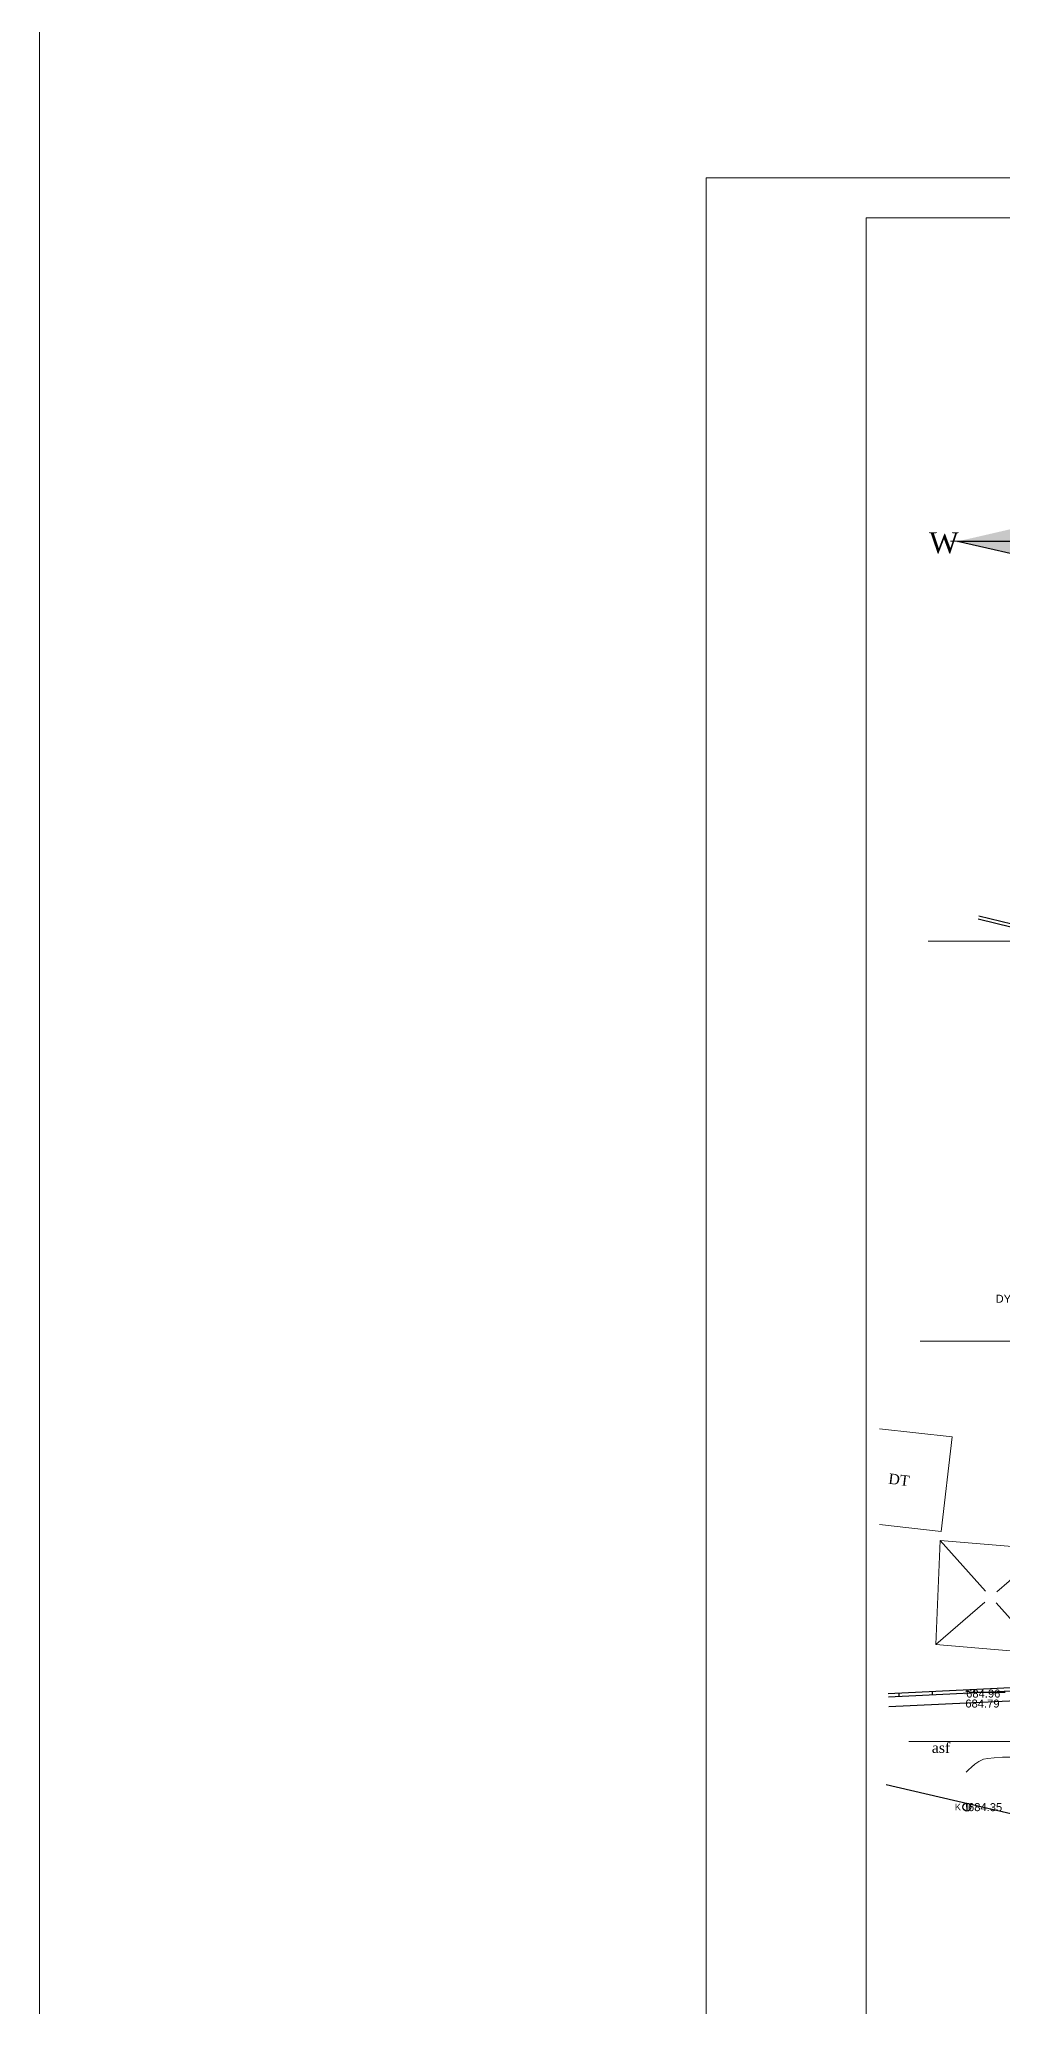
# Model space of a CAD drawing. Header units: feet. Extents: x 3381 to 683784, y 675186 to 4376258.
# Drawn here: x 681934.6 to 682054.9, y 4375631.2 to 4375877.1 of the extents above; entities that cross this region are included whole.
import ezdxf
from ezdxf.enums import TextEntityAlignment as Align

# ---------------------------------------------------------------- set-up
doc = ezdxf.new("R2010")
doc.units = ezdxf.units.FT
doc.header["$MEASUREMENT"] = 0
doc.header["$PDMODE"] = 34
doc.header["$PDSIZE"] = 0.01
doc.linetypes.add('ACAD_ISO03W100', pattern=[30, 12, -18])
doc.layers.get('0').update_dxf_attribs({"linetype": 'CONTINUOUS'})
for name, color, linetype in [('0_Point_Height', 2, 'CONTINUOUS'), ('0_Point_Point', 7, 'CONTINUOUS'), ('Kompass', 7, 'CONTINUOUS'), ('Lep-Stolb', 7, 'CONTINUOUS'), ('polygon', 5, 'CONTINUOUS'), ('Yazilar', 7, 'CONTINUOUS')]:
    doc.layers.add(name, color=color, linetype=linetype)
for name, color, linetype, lineweight in [('ANA HORIZONTAL', 24, 'CONTINUOUS', 30), ('das tikili', 5, 'CONTINUOUS', 0), ('HORIZANTAL', 24, 'CONTINUOUS', 13), ('km setka', 170, 'CONTINUOUS', 15), ('kontur', 5, 'CONTINUOUS', 0), ('rabit xt', 7, 'CONTINUOUS', 13)]:
    doc.layers.add(name, color=color, linetype=linetype, lineweight=lineweight)
doc.styles.get("Standard").update_dxf_attribs({"font": 'arial.ttf', "height": 2})
doc.styles.add('Standart', font='times.ttf')

msp = doc.modelspace()

# ---------------------------------------------------------------- hatches: boundary and pattern name
at = {"layer": 'Kompass'}
h = msp.add_hatch(color=220, dxfattribs=at)
h.set_gradient(color1=(236, 9, 164), tint=1)
h.paths.add_polyline_path([(682062.324, 4375814.324), (682059.877, 4375816.749), (682049.286, 4375814.305), (682062.319, 4375814.328)])
h = msp.add_hatch(color=5, dxfattribs=at)
h.set_gradient(color1=(0, 0, 255), one_color=1, tint=1, name='HEMISPHERICAL')
h.paths.add_polyline_path([(682062.316, 4375814.316), (682059.889, 4375811.88), (682049.286, 4375814.305)])

# ---------------------------------------------------------------- linework, layer by layer
at = {"linetype": 'Continuous'}
for p, q in [((682077.74, 4375760.754, 701.736), (682051.843, 4375767.077)), ((682077.412, 4375761.246, 690.28), (682051.938, 4375767.465)), ((682070.138, 4375671.684, 676.348), (682040.613, 4375670.25)), ((682070.543, 4375671.303, 685.19), (682040.632, 4375669.85)), ((682041.94, 4375670.314), (682041.957, 4375669.915)), ((682046.104, 4375670.517), (682046.121, 4375670.117)), ((682051.343, 4375670.771), (682051.359, 4375670.371))]:
    msp.add_line(p, q, dxfattribs=at)
at = {"color": 30, "linetype": 'Continuous'}
msp.add_line((682070.232, 4375670.027, 684.841), (682040.706, 4375668.638), dxfattribs=at)
at = {"color": 7, "lineweight": 18}
msp.add_lwpolyline([(681934.592, 4375975.943), (682458.87, 4375975.943), (682458.87, 4375506.737), (681934.592, 4375506.737)], close=True, dxfattribs=at)
at = {"color": 30, "linetype": 'Continuous', "elevation": 684.227}
msp.add_lwpolyline([(682040.376, 4375658.918), (682064.332, 4375653.337), (682086.462, 4375647.581), (682105.401, 4375643.007), (682117.199, 4375640.009), (682158.157, 4375629.816), (682173.669, 4375626.323), (682174.685, 4375629.214), (682185.367, 4375625.032), (682197.802, 4375619.012), (682218.516, 4375606.209)], dxfattribs=at)
at = {"layer": '0_Point_Point'}
for p in [(682050.111, 4375669.054, 684.792), (682050.212, 4375670.302, 684.956), (682050.445, 4375656.103, 684.351), (682054.796, 4375655.564, 684.227)]:
    msp.add_point(p, dxfattribs=at)
at = {"layer": 'ANA HORIZONTAL', "color": 32, "lineweight": 30, "elevation": 685}
msp.add_lwpolyline([(682055.213, 4375670.439), (682053.452, 4375670.434), (682052.06, 4375670.432), (682051.143, 4375670.432), (682050.806, 4375670.434), (682050.715, 4375670.493), (682050.641, 4375670.548), (682050.56, 4375670.553), (682050.491, 4375670.553), (682050.401, 4375670.568), (682050.34, 4375670.571), (682050.305, 4375670.562)], dxfattribs=at)
at = {"layer": 'das tikili', "color": 0, "lineweight": 20}
for p, q in [((682039.531, 4375703.387, 689.594), (682048.613, 4375702.363, 689.594)), ((682048.613, 4375702.363, 689.594), (682047.209, 4375690.548, 689.594)), ((682047.111, 4375689.421, 689.594), (682046.544, 4375676.403, 689.594)), ((682047.111, 4375689.421, 689.594), (682060.344, 4375688.32, 689.594))]:
    msp.add_line(p, q, dxfattribs=at)
at = {"layer": 'das tikili', "color": 0, "lineweight": 20, "elevation": 689.594}
for points in [[(682047.209, 4375690.548), (682039.531, 4375691.414)], [(682052.776, 4375683.106), (682047.111, 4375689.421)], [(682054.201, 4375683.015), (682060.344, 4375688.32)], [(682046.544, 4375676.403), (682052.687, 4375681.708)], [(682046.544, 4375676.403), (682059.777, 4375675.302), (682054.112, 4375681.617)]]:
    msp.add_lwpolyline(points, dxfattribs=at)
at = {"layer": 'HORIZANTAL', "color": 32, "linetype": 'Continuous', "lineweight": 13, "elevation": 684.5}
msp.add_lwpolyline([(682056.027, 4375662.344), (682054.87, 4375662.319), (682053.858, 4375662.267), (682053.057, 4375662.187), (682052.532, 4375662.082), (682051.931, 4375661.815), (682051.426, 4375661.469), (682051.003, 4375661.096), (682050.644, 4375660.749), (682050.332, 4375660.479)], dxfattribs=at)
at = {"layer": 'km setka', "flags": 128}
for points in [[(682048.377, 4375814.316), (682206.456, 4375814.316)], [(682045.613, 4375764.316), (682194.686, 4375764.316)], [(682044.591, 4375714.316), (682283.362, 4375714.316)], [(682043.209, 4375664.316), (682267.219, 4375664.316)]]:
    msp.add_lwpolyline(points, dxfattribs=at)
at = {"layer": 'Kompass'}
msp.add_lwpolyline([(682075.264, 4375814.327), (682049.286, 4375814.305)], dxfattribs=at)
at = {"layer": 'Kompass', "color": 5}
msp.add_lwpolyline([(682062.316, 4375814.316), (682059.889, 4375811.88), (682049.286, 4375814.305), (682062.316, 4375814.316)], dxfattribs=at)
at = {"layer": 'polygon', "color": 6}
for p, q in [((682050.445, 4375656.103, 684.351), (682050.445, 4375656.603, 684.351)), ((682050.445, 4375656.603, 684.351), (682050.445, 4375655.603, 684.351))]:
    msp.add_line(p, q, dxfattribs=at)
msp.add_circle((682050.445, 4375656.103, 684.351), 0.5, dxfattribs=at)
at = {"layer": 'rabit xt', "color": 7, "lineweight": 20, "ltscale": 0.3, "elevation": 716.5}
for points in [[(682017.857, 4375859.73), (682437.857, 4375859.73), (682437.857, 4375562.73)], [(682017.857, 4375859.73), (682017.857, 4375562.73), (682437.857, 4375562.73)]]:
    msp.add_lwpolyline(points, dxfattribs=at)
msp.add_lwpolyline([(682037.857, 4375854.73), (682432.857, 4375854.73), (682432.857, 4375567.73), (682037.857, 4375567.73)], close=True, dxfattribs=at)

# ---------------------------------------------------------------- texts
at = {"layer": '0_Point_Height', "color": 0}
for s, p in [('684.96', (682050.348, 4375669.788, 684.956)), ('684.79', (682050.247, 4375668.54, 684.792)), ('684.35', (682050.581, 4375655.589, 684.351))]:
    msp.add_text(s, height=1, dxfattribs=at).set_placement(p)
at = {"layer": 'Kompass', "color": 1, "insert": (682045.711, 4375815.45, 716.5), "char_height": 2.605, "width": 3.77532, "attachment_point": 1, "rotation": 0.01316, "style": 'Standart'}
msp.add_mtext('W', dxfattribs=at)
at = {"layer": 'kontur', "color": 0, "linetype": 'ACAD_ISO03W100', "lineweight": 0, "ltscale": 0.35, "insert": (682054.028, 4375720.138), "char_height": 1, "attachment_point": 1}
msp.add_mtext_dynamic_manual_height_columns('DYNX', width=10.61016, gutter_width=12.5, heights=[0], dxfattribs=at)
at = {"layer": 'Lep-Stolb', "color": 6}
msp.add_text('K', height=0.8, dxfattribs=at).set_placement((682049.317, 4375656.11, 684.351), align=Align.MIDDLE_CENTER)
at = {"layer": 'Yazilar', "insert": (682040.741, 4375697.823), "char_height": 1.3, "width": 0.10588, "attachment_point": 1, "rotation": 352.92793}
msp.add_mtext('{\\fTimes New Roman|b0|i0|c0|p18;DT}', dxfattribs=at)
at = {"layer": 'Yazilar', "color": 30, "insert": (682046.068, 4375664.172), "char_height": 1.3, "width": 0.10588, "attachment_point": 1, "rotation": 359.75118}
msp.add_mtext('{\\fTimes New Roman|b0|i0|c0|p18;asf}', dxfattribs=at)

doc.saveas('drawing.dxf')
